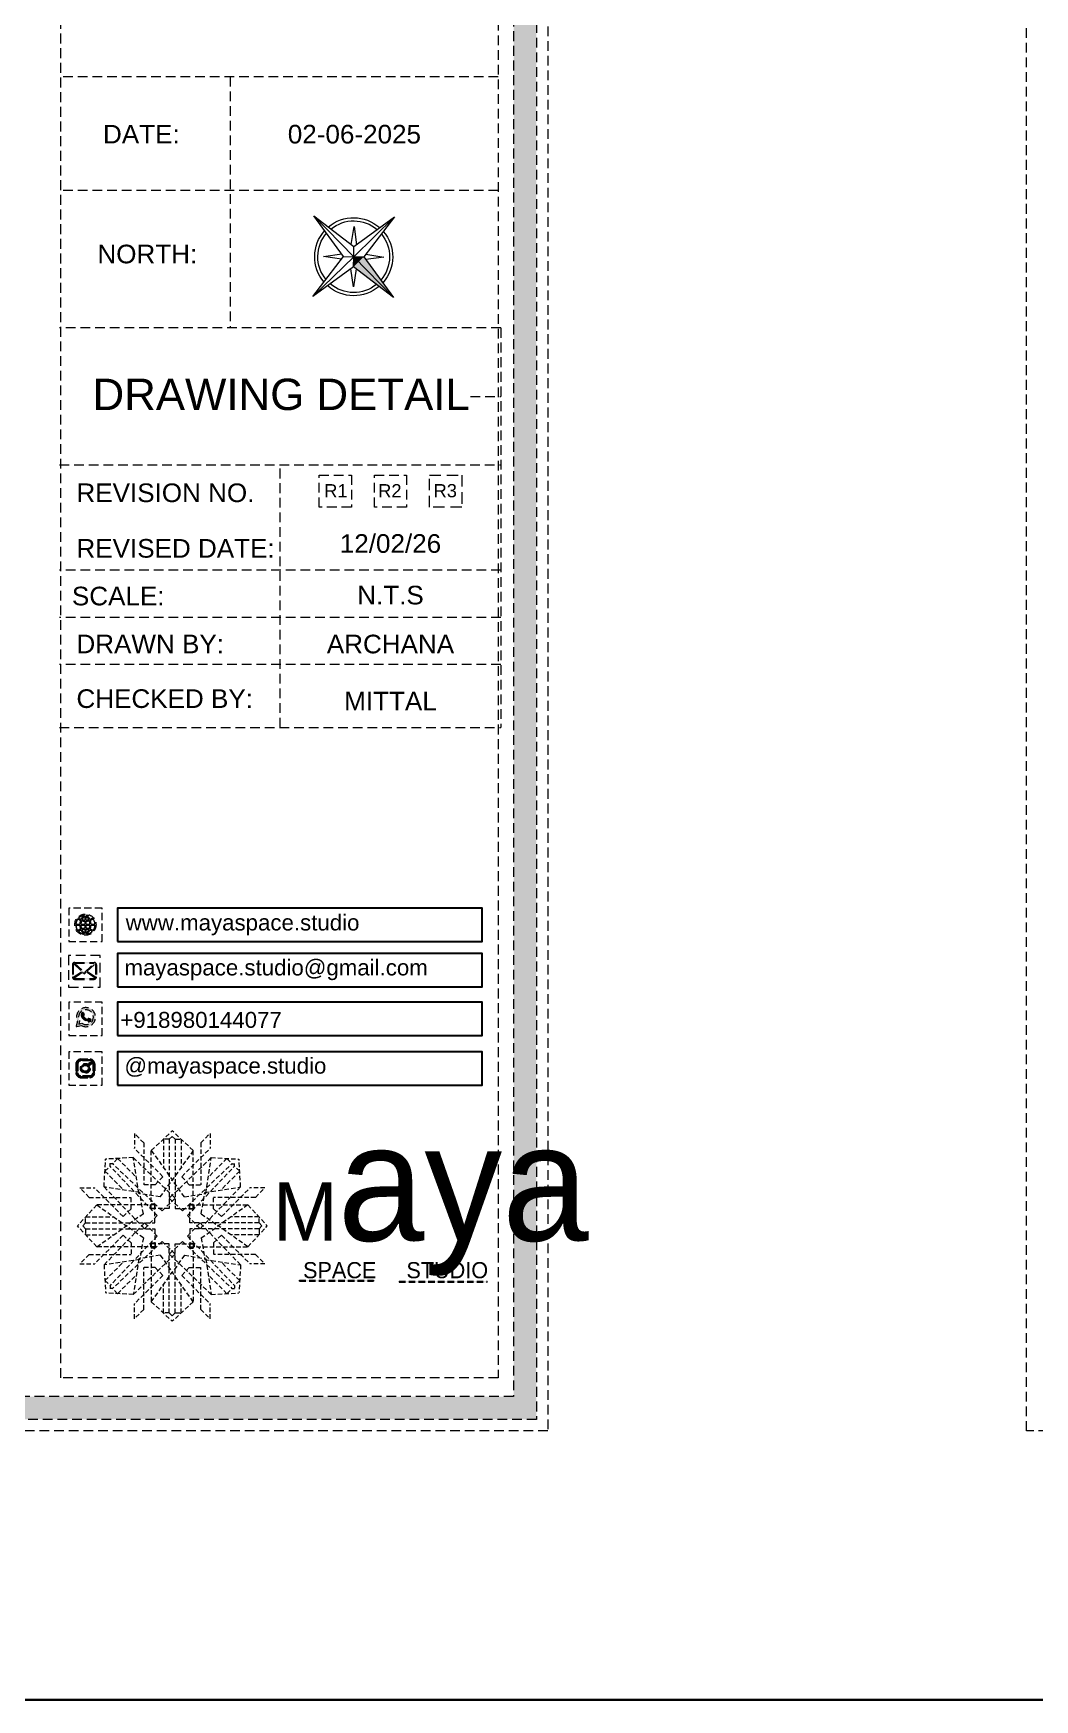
# Model space of a CAD drawing. Header units: millimetres. Extents: x 56222 to 3066687, y -650199 to -121287.
# Drawn here: x 140184.2 to 140286.6, y -185767.3 to -185596.8 of the extents above; entities that cross this region are included whole.
import ezdxf
from ezdxf.enums import TextEntityAlignment as Align

# ---------------------------------------------------------------- set-up
doc = ezdxf.new("R2010")
doc.units = ezdxf.units.MM
doc.header["$MEASUREMENT"] = 0
doc.linetypes.add('DASHEDX2', pattern=[1.5, 1, -0.5])
for name, color, linetype, lineweight in [('Dimension', 10, 'DASHEDX2', 20), ('NAME PLATE', 7, 'Continuous', 25), ('title block', 7, 'Continuous', 9), ('XX~SLAB ( BEAM )~ ( DIM )', 7, 'Continuous', 9)]:
    doc.layers.add(name, color=color, linetype=linetype, lineweight=lineweight)
doc.styles.add('Arial', font='arial.ttf')
doc.styles.get("Standard").update_dxf_attribs({"font": 'arial.ttf', "height": 6})

# ---------------------------------------------------------------- blocks, each defined once
blk = doc.blocks.new('FSFSF')
at = {"color": 42, "lineweight": 5, "true_color": 0xe0ac11}
for p, q in [((28600.02952215459, 143.5139148725285), (28600.02952215459, 140.1627915054827)), ((28602.14937278152, 141.4051683081257), (28600.02952215458, 143.5139148725237)), ((28603.8573819619, 139.6884756314575), (28608.58467309682, 144.0826294809294)), ((28613.31196423174, 139.6884756314505), (28608.58467309682, 144.0826294809224)), ((28615.01997341212, 141.4051683081186), (28617.13982403906, 143.5139148725166)), ((28617.13982403905, 143.5139148725215), (28617.13982403905, 140.1627915054756)), ((28606.46515515396, 133.7608692168469), (28600.02952215458, 140.1627915054788)), ((28602.14937278152, 141.4051683081257), (28602.14937278152, 131.9548183658916)), ((28603.8573819619, 126.5832694616292), (28603.8573819619, 139.6884756314575)), ((28603.8573819619, 139.6884756314575), (28608.57656374431, 133.0212336201026)), ((28607.90038549203, 142.2178300233099), (28606.57849619761, 142.2178300233099)), ((28606.57849619761, 142.2178300233112), (28606.57849619761, 135.8440958244304)), ((28607.90038549203, 142.2178300233056), (28608.57656374431, 142.8463572676453)), ((28607.90038549203, 142.2178300233099), (28607.90038549203, 126.5832694616292)), ((28609.26896070161, 142.2178300232985), (28608.59278244933, 142.8463572676383)), ((28613.31196423174, 139.6884756314505), (28608.59278244933, 133.0212336200956)), ((28609.26896070161, 142.2178300233029), (28609.26896070161, 126.5832694616222)), ((28609.26896070161, 142.2178300233029), (28610.59084999603, 142.2178300233029)), ((28610.59084999603, 142.2178300233041), (28610.59084999603, 135.8440958244234)), ((28610.70419103967, 133.7608692168399), (28617.13982403906, 140.1627915054717)), ((28613.31196423174, 126.5832694616222), (28613.31196423174, 139.6884756314505)), ((28615.01997341212, 141.4051683081186), (28615.01997341212, 131.9548183658846)), ((28593.18528875562, 131.4512709548762), (28593.53942279741, 137.7083440558963)), ((28593.38640769022, 135.0047725313525), (28594.56253744733, 136.1236492009193)), ((28599.79649589843, 138.0624780976842), (28593.53942279741, 137.7083440558973)), ((28595.12411765238, 136.6852294059708), (28594.53344388519, 136.6852294059708)), ((28594.56253744733, 136.1236492009193), (28594.56253744733, 136.7143229681096)), ((28605.16739288197, 124.9761417178488), (28594.56253744733, 136.1236492009157)), ((28596.24299432195, 137.8613591630871), (28595.12411765238, 136.6852294059708)), ((28606.27162513545, 126.0803739713377), (28595.12411765239, 136.6852294059723)), ((28596.24299432195, 137.8613591630871), (28600.47007367387, 133.6479551677364)), ((28601.02633591869, 130.0022997966441), (28599.79649589844, 138.0624780976862)), ((28599.79697319313, 138.0540449410801), (28608.57656374431, 129.5596347853315)), ((28617.37237300051, 138.0540449410731), (28608.59278244933, 129.5596347853245)), ((28610.89772105818, 126.0803739713307), (28622.04522854125, 136.6852294059653)), ((28612.01817201668, 124.9761417178561), (28622.62302745131, 136.123649200923)), ((28616.14301027494, 130.0022997966371), (28617.3728502952, 138.0624780976791)), ((28620.92635187169, 137.8613591630801), (28616.69927251977, 133.6479551677294)), ((28617.37285029521, 138.0624780976772), (28623.62992339623, 137.7083440558903)), ((28620.92635187169, 137.8613591630801), (28622.04522854125, 136.6852294059638)), ((28622.04522854125, 136.6852294059638), (28622.63590230844, 136.6852294059638)), ((28622.62302745131, 136.1236492009266), (28622.62302745131, 136.7143229681169)), ((28623.79915720843, 135.0047725313598), (28622.62302745131, 136.1236492009266)), ((28624.00027614303, 131.4512709548835), (28623.64614210124, 137.7083440559036)), ((28593.38640769022, 135.0047725313525), (28597.59981168557, 130.777693179436)), ((28604.74702146255, 131.9548183658916), (28602.14937278152, 131.9548183658916)), ((28606.46515515396, 133.7608692168438), (28604.74702146255, 131.954818365889)), ((28605.85908385607, 129.1819884053065), (28608.57656374431, 133.0212336201024)), ((28611.31026233756, 129.1819884052994), (28608.59278244933, 133.0212336200953)), ((28610.70419103968, 133.7608692168368), (28612.42232473109, 131.954818365882)), ((28612.42232473109, 131.9548183658846), (28615.01997341212, 131.9548183658846)), ((28623.79915720843, 135.0047725313598), (28619.58575321308, 130.7776931794433)), ((28587.73385198078, 131.2182446987172), (28591.08497534782, 131.2182446987172)), ((28589.84259854518, 129.0983940717815), (28587.73385198078, 131.2182446987208)), ((28589.84259854518, 129.0983940717815), (28599.29294848741, 129.0983940717815)), ((28597.48689763646, 124.7826116993383), (28591.08497534783, 131.2182446987208)), ((28601.24546705666, 130.2214309346091), (28593.18528875562, 131.4512709548617)), ((28593.19372191223, 131.4507936601731), (28601.68813206797, 122.6712031089919)), ((28599.29294848741, 126.5007453907565), (28599.29294848741, 129.0983940717815)), ((28605.85908385607, 129.1819884053061), (28601.02633591869, 130.0022997966444)), ((28602.065778448, 125.3886829972289), (28601.24546705666, 130.2214309346127)), ((28606.27162513545, 126.0803739713377), (28608.57656374431, 128.2731099501872)), ((28607.90038549203, 128.9163723677579), (28608.57656374431, 129.5596347853315)), ((28607.90038549203, 128.916372367763), (28608.57656374431, 128.2731099501872)), ((28609.26896070161, 128.9163723677509), (28608.59278244933, 129.5596347853245)), ((28609.26896070161, 128.916372367756), (28608.59278244933, 128.2731099501802)), ((28610.89772105818, 126.0803739713307), (28608.59278244933, 128.2731099501802)), ((28611.31026233756, 129.1819884052991), (28616.14301027495, 130.0022997966374)), ((28615.11978645065, 125.3886829972362), (28615.94009784198, 130.22143093462)), ((28623.99184298642, 131.4507936601804), (28615.49743283067, 122.6712031089992)), ((28615.94009784198, 130.2214309346164), (28624.00027614303, 131.451270954869)), ((28627.34296635347, 129.0983940717888), (28617.89261641123, 129.0983940717888)), ((28617.89261641123, 126.5007453907638), (28617.89261641123, 129.0983940717888)), ((28619.69866726219, 124.7826116993456), (28626.10058955082, 131.2182446987281)), ((28629.45171291787, 131.2182446987244), (28626.10058955082, 131.2182446987244)), ((28627.34296635347, 129.0983940717888), (28629.45171291786, 131.2182446987281)), ((28591.55929122185, 127.3903848914015), (28587.16513737238, 122.6630937564842)), ((28589.02993683, 123.3473813612763), (28589.02993683, 124.6692706556969)), ((28589.02993682999, 124.6692706556969), (28595.40367102887, 124.6692706556969)), ((28604.66449739168, 127.3903848914015), (28591.55929122185, 127.3903848914015)), ((28591.55929122185, 127.3903848914015), (28598.2265332332, 122.6712031089919)), ((28597.48689763646, 124.7826116993419), (28599.29294848742, 126.5007453907529)), ((28602.065778448, 125.3886829972289), (28598.2265332332, 122.6712031089919)), ((28605.16739288197, 124.9761417178488), (28602.97465690312, 122.6712031089919)), ((28603.67734725012, 126.5424332089096), (28603.67734725012, 127.3903848914015)), ((28604.66449739168, 126.5430463444827), (28603.67734725012, 126.5424332089096)), ((28604.70533364439, 127.5704196031902), (28603.8573819619, 127.5704196031902)), ((28607.90038549203, 126.5832694616292), (28603.8573819619, 126.5832694616292)), ((28604.66449739168, 123.3473813612763), (28604.66449739168, 127.3903848914015)), ((28604.70472050882, 126.5832694616292), (28604.70533364439, 127.5704196031902)), ((28609.26896070161, 126.5832694616222), (28613.31196423174, 126.5832694616222)), ((28612.01817201668, 124.9761417178561), (28614.21090799553, 122.6712031089992)), ((28612.46462568482, 126.5832694616222), (28612.46401254924, 127.5704196031832)), ((28612.46401254924, 127.5704196031832), (28613.31196423174, 127.5704196031832)), ((28612.52106750697, 123.3473813612836), (28612.52106750697, 127.3903848914088)), ((28612.52106750697, 127.3903848914088), (28625.6262736768, 127.3903848914088)), ((28612.52106750697, 126.54304634449), (28613.50821764853, 126.5424332089169)), ((28613.50821764853, 126.5424332089169), (28613.50821764853, 127.3903848914088)), ((28615.11978645065, 125.3886829972362), (28618.95903166544, 122.6712031089992)), ((28619.69866726219, 124.7826116993492), (28617.89261641123, 126.5007453907601)), ((28625.6262736768, 127.3903848914088), (28618.95903166544, 122.6712031089992)), ((28628.15562806865, 124.6692706557042), (28621.78189386977, 124.6692706557042)), ((28625.6262736768, 127.3903848914088), (28630.02042752627, 122.6630937564914)), ((28628.15562806865, 123.3473813612836), (28628.15562806865, 124.6692706557042)), ((28591.55929122185, 117.9358026215632), (28587.16513737238, 122.6630937564805)), ((28589.02993683, 123.3473813612763), (28588.40140958566, 122.6712031089919)), ((28589.02993683, 121.9788061516883), (28588.40140958566, 122.6549844039728)), ((28589.02993683, 123.3473813612763), (28604.66449739168, 123.3473813612763)), ((28589.02993682999, 121.9788061516883), (28604.66449739167, 121.9788061516883)), ((28589.02993682999, 121.9788061516883), (28589.02993682999, 120.6569168572678)), ((28589.02993682999, 120.6569168572678), (28595.40367102887, 120.6569168572678)), ((28597.48689763646, 120.5435758136264), (28591.08497534783, 114.1079428142439)), ((28591.55929122185, 117.9358026215632), (28598.2265332332, 122.6549844039728)), ((28593.19372191222, 113.8753938527916), (28601.68813206797, 122.6549844039728)), ((28605.16739288197, 120.3500457951159), (28594.56253744733, 109.202538312049)), ((28597.48689763646, 120.5435758136227), (28599.29294848741, 118.8254421222118)), ((28602.065778448, 119.9375045157358), (28598.2265332332, 122.6549844039728)), ((28602.33139448555, 123.3473813612727), (28601.68813206797, 122.6712031089919)), ((28602.33139448555, 121.978806151692), (28601.68813206797, 122.6549844039728)), ((28602.33139448554, 123.3473813612727), (28602.97465690312, 122.6712031089919)), ((28602.33139448554, 121.978806151692), (28602.97465690312, 122.6549844039728)), ((28605.16739288197, 120.3500457951159), (28602.97465690312, 122.6549844039728)), ((28604.66449739167, 121.9788061516883), (28604.66449739167, 117.9358026215632)), ((28612.01817201667, 120.3500457951159), (28614.21090799552, 122.6549844039728)), ((28612.01817201667, 120.3500457951159), (28622.62302745131, 109.202538312049)), ((28628.15562806865, 123.3473813612836), (28612.52106750697, 123.3473813612836)), ((28612.52106750696, 121.9788061516883), (28612.52106750696, 117.9358026215632)), ((28628.15562806865, 121.9788061516883), (28612.52106750696, 121.9788061516883)), ((28614.85417041311, 123.34738136128), (28614.21090799553, 122.6712031089992)), ((28614.8541704131, 121.978806151692), (28614.21090799552, 122.6549844039728)), ((28614.8541704131, 123.34738136128), (28615.49743283067, 122.6712031089992)), ((28614.85417041309, 121.978806151692), (28615.49743283067, 122.6549844039728)), ((28615.11978645064, 119.9375045157358), (28618.95903166544, 122.6549844039728)), ((28623.99184298642, 113.8753938527916), (28615.49743283067, 122.6549844039728)), ((28619.69866726218, 120.5435758136227), (28617.89261641122, 118.8254421222118)), ((28625.62627367679, 117.9358026215632), (28618.95903166544, 122.6549844039728)), ((28619.69866726218, 120.5435758136264), (28626.10058955082, 114.1079428142439)), ((28628.15562806865, 120.6569168572678), (28621.78189386977, 120.6569168572678)), ((28625.62627367679, 117.9358026215632), (28630.02042752627, 122.6630937564805)), ((28628.15562806865, 123.3473813612836), (28628.78415531299, 122.6712031089992)), ((28628.15562806864, 121.9788061516883), (28628.78415531298, 122.6549844039728)), ((28628.15562806865, 121.9788061516883), (28628.15562806865, 120.6569168572678)), ((28604.66449739167, 117.9358026215632), (28591.55929122185, 117.9358026215632)), ((28606.27162513545, 119.148331313441), (28595.12411765239, 108.5434758788064)), ((28599.29294848741, 118.8254421222082), (28599.29294848741, 116.2277934411832)), ((28602.065778448, 119.9375045157358), (28601.24546705666, 115.104756578352)), ((28604.66449739167, 118.783141168482), (28603.67734725012, 118.783754304055)), ((28603.67734725012, 118.783754304055), (28603.67734725012, 117.9358026215632)), ((28607.90038549203, 118.6454358231495), (28603.8573819619, 118.6454358231495)), ((28603.8573819619, 118.6454358231495), (28603.8573819619, 105.5402296533212)), ((28604.70533364439, 117.6582856815885), (28603.8573819619, 117.6582856815885)), ((28604.70472050882, 118.6454358231495), (28604.70533364439, 117.6582856815885)), ((28606.27162513545, 119.148331313441), (28608.57656374431, 116.9555953345915)), ((28607.90038549203, 103.0108752614688), (28607.90038549203, 118.6454358231495)), ((28607.90038549203, 116.3123329170157), (28608.57656374431, 116.9555953345915)), ((28610.89772105818, 119.148331313441), (28608.59278244933, 116.9555953345915)), ((28609.26896070161, 116.3123329170157), (28608.59278244933, 116.9555953345915)), ((28609.26896070161, 118.6454358231495), (28613.31196423174, 118.6454358231495)), ((28609.26896070161, 103.0108752614688), (28609.26896070161, 118.6454358231495)), ((28610.89772105818, 119.148331313441), (28622.04522854125, 108.5434758788064)), ((28612.46462568482, 118.6454358231495), (28612.46401254924, 117.6582856815885)), ((28612.46401254924, 117.6582856815885), (28613.31196423174, 117.6582856815885)), ((28612.52106750696, 118.783141168482), (28613.50821764853, 118.783754304055)), ((28612.52106750696, 117.9358026215632), (28625.62627367679, 117.9358026215632)), ((28613.31196423174, 118.6454358231495), (28613.31196423174, 105.5402296533212)), ((28613.50821764853, 118.783754304055), (28613.50821764853, 117.9358026215632)), ((28615.11978645064, 119.9375045157358), (28615.94009784198, 115.104756578352)), ((28617.89261641123, 118.8254421222082), (28617.89261641123, 116.2277934411832)), ((28589.84259854518, 116.2277934411832), (28587.73385198078, 114.1079428142439)), ((28587.73385198077, 114.1079428142475), (28591.08497534782, 114.1079428142475)), ((28589.84259854518, 116.2277934411832), (28599.29294848741, 116.2277934411832)), ((28601.24546705666, 115.1047565783556), (28593.18528875562, 113.874916558103)), ((28593.18528875562, 113.8749165580884), (28593.53942279741, 107.6178434570684)), ((28593.38640769022, 110.3214149816122), (28597.59981168557, 114.5484943335287)), ((28601.02633591869, 115.2264054881346), (28599.79649589844, 107.1662271870926)), ((28599.79697319313, 107.1746603436987), (28608.57656374431, 115.6690704994472)), ((28605.85908385607, 116.0467168794726), (28601.02633591869, 115.2264054881344)), ((28602.14937278152, 103.8235369766531), (28602.14937278152, 113.2738869188871)), ((28604.74702146255, 113.2738869188871), (28602.14937278152, 113.2738869188871)), ((28606.46515515396, 111.4678360679349), (28604.74702146255, 113.2738869188898)), ((28605.85908385607, 116.0467168794723), (28608.57656374431, 112.2074716646764)), ((28607.90038549203, 116.3123329170208), (28608.57656374431, 115.6690704994472)), ((28609.26896070161, 116.3123329170208), (28608.59278244933, 115.6690704994472)), ((28611.31026233756, 116.0467168794723), (28608.59278244933, 112.2074716646764)), ((28617.37237300051, 107.1746603436987), (28608.59278244933, 115.6690704994472)), ((28610.70419103968, 111.4678360679349), (28612.42232473109, 113.2738869188898)), ((28611.31026233756, 116.0467168794726), (28616.14301027495, 115.2264054881344)), ((28612.42232473109, 113.2738869188871), (28615.01997341212, 113.2738869188871)), ((28615.01997341212, 103.8235369766531), (28615.01997341212, 113.2738869188871)), ((28615.94009784198, 115.1047565783556), (28624.00027614302, 113.874916558103)), ((28616.14301027494, 115.2264054881346), (28617.3728502952, 107.1662271870926)), ((28627.34296635346, 116.2277934411832), (28617.89261641123, 116.2277934411832)), ((28623.79915720842, 110.3214149816122), (28619.58575321307, 114.5484943335287)), ((28624.00027614302, 113.8749165580884), (28623.64614210124, 107.6178434570684)), ((28629.45171291786, 114.1079428142475), (28626.10058955082, 114.1079428142475)), ((28627.34296635346, 116.2277934411832), (28629.45171291786, 114.1079428142439)), ((28593.38640769022, 110.3214149816122), (28594.56253744733, 109.2025383120454)), ((28594.56253744733, 109.2025383120454), (28594.56253744733, 108.6118645448551)), ((28596.24299432195, 107.3673461216916), (28600.47007367387, 111.5807501170424)), ((28606.46515515396, 111.4678360679318), (28600.02952215458, 105.0659137793)), ((28603.8573819619, 105.5402296533212), (28608.57656374431, 112.2074716646761)), ((28606.57849619761, 103.0108752614676), (28606.57849619761, 109.3846094603483)), ((28613.31196423174, 105.5402296533212), (28608.59278244933, 112.2074716646761)), ((28610.59084999603, 103.0108752614676), (28610.59084999603, 109.3846094603483)), ((28610.70419103967, 111.4678360679318), (28617.13982403906, 105.0659137793)), ((28620.92635187169, 107.3673461216916), (28616.69927251977, 111.5807501170424)), ((28623.79915720842, 110.3214149816122), (28622.62302745131, 109.2025383120454)), ((28622.62302745131, 109.2025383120454), (28622.62302745131, 108.6118645448551)), ((28599.79649589843, 107.1662271870945), (28593.53942279741, 107.5203612288814)), ((28595.12411765238, 108.5434758788079), (28594.53344388519, 108.5434758788079)), ((28596.24299432195, 107.3673461216916), (28595.12411765238, 108.5434758788079)), ((28603.8573819619, 105.5402296533212), (28608.58467309682, 101.1460758038494)), ((28613.31196423174, 105.5402296533212), (28608.58467309682, 101.1460758038494)), ((28617.37285029521, 107.1662271870945), (28623.62992339623, 107.5203612288814)), ((28620.92635187169, 107.3673461216916), (28622.04522854125, 108.5434758788079)), ((28622.04522854125, 108.5434758788079), (28622.63590230844, 108.5434758788079)), ((28600.02952215459, 101.7147904122502), (28600.02952215459, 105.0659137792961)), ((28602.14937278152, 103.8235369766531), (28600.02952215458, 101.7147904122551)), ((28607.90038549203, 103.0108752614688), (28606.57849619761, 103.0108752614688)), ((28607.90038549203, 103.0108752614732), (28608.57656374431, 102.3823480171334)), ((28609.26896070161, 103.0108752614732), (28608.59278244933, 102.3823480171334)), ((28609.26896070161, 103.0108752614688), (28610.59084999603, 103.0108752614688)), ((28615.01997341212, 103.8235369766531), (28617.13982403906, 101.7147904122551)), ((28617.13982403905, 101.7147904122502), (28617.13982403905, 105.0659137792961))]:
    blk.add_line(p, q, dxfattribs=at)
blk = doc.blocks.new('hgwg')
at = {"layer": 'Dimension', "true_color": 0xd39e00}
h = blk.add_hatch(color=42, dxfattribs=at)
h.dxf.hatch_style = 1
h.paths.add_polyline_path([(27505.71340162798, 45.05203686693212), (27494.27108242475, 45.05203686693212), (27494.27108242475, 44.90203686693212), (27505.71340162798, 44.90203686693212)])
h = blk.add_hatch(color=42, dxfattribs=at)
h.dxf.hatch_style = 1
h.paths.add_polyline_path([(27523.30327300013, 44.90203686693212), (27509.6816220806, 44.90203686693212), (27509.6816220806, 44.75203686693212), (27523.30327300013, 44.75203686693212)])
at = {"layer": 'Dimension', "color": 42, "true_color": 0xd39e00}
for p, q in [((27494.27108242475, 45.05203686693212), (27505.71340162798, 45.05203686693212)), ((27494.27108242475, 44.90203686693212), (27494.27108242475, 45.05203686693212)), ((27494.27108242475, 44.90203686693212), (27505.71340162798, 44.90203686693212)), ((27505.71340162798, 45.05203686693212), (27505.71340162798, 44.90203686693212)), ((27509.6816220806, 44.90203686693212), (27523.30327300013, 44.90203686693212)), ((27509.6816220806, 44.90203686693212), (27509.6816220806, 44.75203686693212)), ((27509.6816220806, 44.75203686693212), (27523.30327300013, 44.75203686693212)), ((27523.30327300013, 44.75203686693212), (27523.30327300013, 44.90203686693212))]:
    blk.add_line(p, q, dxfattribs=at)
at = {"layer": 'Dimension', "color": 42, "true_color": 0xd39e00, "attachment_point": 1}
for s, width, insert, char_height in [('{\\fCinzel|b0|i0|c0|p2;\\H1.5x;M\\fAmsterdam One|b0|i0|c0|p2;\\H2x;aya}', 85.32770400233176, (27490.16720882829, 69.1670580071177), 6), ('{\\fCinzel|b0|i0|c0|p0;SPACE     STUDIO}', 66.12897169631242, (27494.8322192234, 47.86289312563859), 2.5)]:
    blk.add_mtext_dynamic_manual_height_columns(s, width=width, gutter_width=30, heights=[0], dxfattribs=dict(at, insert=insert, char_height=char_height))
blk = doc.blocks.new('aggerg')
at = {"layer": 'Dimension', "color": 42, "true_color": 0xd39e00}
blk.add_lwpolyline([(-1.40991884363757, 1.409918843638991), (1.40991884363757, 1.409918843638991), (1.40991884363757, -1.409918843638991), (-1.40991884363757, -1.409918843638991)], close=True, dxfattribs=at)
at = {"layer": 'NAME PLATE', "lineweight": 0, "insert": (-0.03465492800751235, 0.6240330650325632), "char_height": 1.150668992558973, "width": 2.245794266661655, "attachment_point": 2, "style": 'Arial'}
blk.add_mtext('R3', dxfattribs=at)
blk = doc.blocks.new('QEGW4TG')
at = {"layer": 'Dimension', "true_color": 0x000000}
h = blk.add_hatch(color=18, dxfattribs=at)
h.dxf.hatch_style = 1
h.paths.add_polyline_path([(2.69088877770705, 1.92587512415134, 0.1705132533677809), (2.945253356194499, 1.971108140553456, 0.1903366609236977), (3.112594508728961, 2.180175743679358, 0.3162306266121118), (3.073767296647737, 2.275596138167021), (2.789984836732684, 2.366833549170965, 0.2737208883028206), (2.687663811828624, 2.340313884368473, 0.04074929161680264), (2.628080915907737, 2.265958741588464, -0.4412823113683144), (2.532697100181941, 2.24591003816886, -0.1182797973807854), (2.064446685660975, 2.638307475266393, -0.4412823115886928), (2.069093945741176, 2.735664682453956, 0.0407492915841285), (2.133043749293872, 2.806299173711523, 0.2900830682164263), (2.140126129328373, 2.917140342695693), (2.007833641781254, 3.177226008350592, 0.3162306265019353), (1.907458275577838, 3.20040768075923, 0.1903366612595143), (1.727617539012805, 3.001989854656149, 0.1705132530592537), (1.723351830981196, 2.743669959818327, 0.2527841192987504)], flags=0)
h.paths.add_polyline_path([(1.187091838183055, 1.98177108190226), (1.033431034835843, 1.296664261299405, 0.5509124427602007), (1.108033365454781, 1.228472477282909), (1.753631702631828, 1.3859606636898, 6.344125232327936)])
h.paths.add_polyline_path([(1.810474836187209, 1.698279910686368), (1.403136541219283, 1.598913221470411), (1.499210153190082, 2.0272637533444, -9.07133912899332)], flags=16)
h.paths.add_polyline_path([(3.107131665667435, 2.163826466897883, -0.1781104600367708), (2.945253356217101, 1.971108140565923, -0.1705132533848771), (2.690888777707046, 1.925875124151341, -0.2527841192987487), (1.723351830981198, 2.743669959818323, -0.1705132530592605), (1.727617539012807, 3.001989854656155, -0.1781104603428363), (1.892183965378278, 3.192417877521238, -0.3700893306669938), (2.007833641781254, 3.177226008350592), (2.140126129328373, 2.917140342695693, -0.3071850866740538), (2.129048925607798, 2.801150635431628, -0.0410867202805622), (2.063735285172322, 2.730699185723801, 0.321676359158344), (2.052573019720961, 2.654587547766838, 0.1265238261119609), (2.55282324622454, 2.23610159399366, 0.3122156164865639), (2.624029388524266, 2.259879553704388, -0.04108672024787878), (2.68321498693278, 2.335552159839379, -0.2906730096645621), (2.789984836732686, 2.366833549170964), (3.073767296647737, 2.275596138167021, -0.3700893305717193)], flags=0)
h = blk.add_hatch(color=18, dxfattribs=at)
h.dxf.hatch_style = 1
h.paths.add_polyline_path([(2.789984836732684, 2.366833549170965, 0.2737208883027897), (2.687663811828632, 2.340313884368481, 0.04074929161680683), (2.628080915907738, 2.265958741588466, -0.4412823113683231), (2.532697100181941, 2.24591003816886, -0.1182797973807856), (2.064446685660975, 2.638307475266393, -0.4412823115886387), (2.069093945741169, 2.735664682453949, 0.04074929158412958), (2.133043749293867, 2.806299173711516, 0.2900830682164422), (2.140126129328374, 2.917140342695692), (2.007833641781254, 3.177226008350592, 0.31623062650189), (1.907458275577852, 3.200407680759237, 0.1903366612595442), (1.727617539012796, 3.001989854656125, 0.1705132530592358), (1.723351830981196, 2.743669959818328, 0.2527841192987502), (2.690888777707049, 1.92587512415134, 0.1705132533677818), (2.945253356194499, 1.971108140553456, 0.1903366609236972), (3.11259450872896, 2.180175743679357, 0.316230626612114), (3.073767296647737, 2.275596138167021)])
for p, q in [((2.007833641782781, 3.177226008347589), (2.140126129339478, 2.917140342673861)), ((3.07376729664611, 2.275596138167543), (2.795973786971444, 2.364908073175798)), ((1.187091838182823, 1.981771081901229), (1.033431034829846, 1.296664261272667)), ((1.104864288547105, 1.22769940810656), (1.753631702631537, 1.38596066368973)), ((1.499210153189779, 2.02726375334305), (1.403136541219283, 1.598913221470411)), ((1.403136541219283, 1.598913221470411), (1.810474836187495, 1.698279910686438))]:
    blk.add_line(p, q)
blk.add_lwpolyline([(0, 0), (4.677875833520375, 0), (4.677875833520375, 4.677875833487633), (0, 4.677875833487633)], close=True)
for centre, radius, start, end in [((2.391856922618899, 2.560090461466984), 1.336380265289725, 241.4726925157612, 205.6422480518206), ((2.391856922618899, 2.560090461466984), 1.039578066265566, 235.9961833528427, 210.8332541496584), ((2.093211678275111, 2.866757529460642), 0.3898036126573604, 159.7006965781634, 198.4071931529369), ((2.96422670641914, 3.230508715242536), 1.33296002576076, 201.4218194877544, 258.1669382717271), ((2.068710664792889, 2.873542338844459), 0.3644767273401995, 118.9685287465575, 159.3648257195266), ((1.94115209195661, 3.117399309044913), 0.08958606497010892, 41.8984607349679, 123.1343628598353), ((2.111185664180084, 2.684865951528081), 0.06597138640971531, 135.993167916936, 224.889150196011), ((1.668440453213407, 3.162667354486985), 0.5855377895559305, 312.4616868225817, 321.8727761964677), ((3.116352617467783, 3.417971815580813), 1.3093443293986, 216.5455493843477, 243.5279193807737), ((2.049097856513981, 2.86730989022908), 0.1037748545872203, 320.3923518033985, 28.69705978797532), ((2.761231025502639, 2.267121770607218), 0.1037748545872203, 70.44024447729866, 138.7449524685831), ((1.092285202801577, 1.28614751820453), 0.05978641126763205, 164.848313743537, 282.1458186134437), ((2.571242585552682, 2.299449457126798), 0.06597138640971531, 234.2481540868074, 323.1441363625612), ((3.113289334112778, 1.938197709888527), 0.5855377895559305, 137.2645280778166, 146.6756174521283), ((2.753680358302518, 2.310588100078917), 0.3898036126573604, 260.7301111127597, 299.4366076966294), ((2.764269856204919, 2.287475423160004), 0.3644767273401995, 299.7724785632745, 340.1687755327218), ((3.025288852411904, 2.200260200651769), 0.08958606497010892, 336.0029414192384, 57.23884355508559)]:
    blk.add_arc(centre, radius, start, end)
blk = doc.blocks.new('ASGERG')
at = {"layer": 'Dimension', "true_color": 0x000000}
h = blk.add_hatch(color=18, dxfattribs=at)
h.dxf.hatch_style = 1
h.paths.add_polyline_path([(0.9878009781132278, 1.703186002650503, 0.3538715441455649), (1.693565527702308, 1.025485415719686), (2.958426043524663, 1.025485415719686, 0.3538715441560817), (3.664190593117382, 1.703186002679353), (3.664190593117382, 2.988961614004873, 0.3538715441560807), (2.958426043524663, 3.666662200964538), (1.693565527702309, 3.666662200964538, 0.3538715441455654), (0.9878009781132278, 2.988961614033721)])
h.paths.add_polyline_path([(1.269614298369561, 2.969406444390669, -0.3538715441427052), (1.715004474138197, 3.397086162369874), (2.936987097088775, 3.397086162369874, -0.3538715441427047), (3.382377272857411, 2.96940644439067), (3.382377272857411, 1.722741172293554, -0.3538715441427047), (2.936987097088775, 1.29506145431435), (1.715004474138194, 1.29506145431435, -0.3538715441427023), (1.269614298369561, 1.722741172293553)], flags=16)
h.paths.add_polyline_path([(3.023270429735569, 2.349113106956224, -1), (1.6354381059813, 2.349113106956224, -1)], flags=0)
h.paths.add_polyline_path([(2.743205021494745, 2.349113106956224, -1), (1.915503514222124, 2.349113106956224, -1)], flags=0)
h.paths.add_polyline_path([(2.855701533165678, 3.021710217520308, -1), (3.191863788461511, 3.021710217520308, -1)], flags=0)
h.paths.add_polyline_path([(1.6354381059813, 2.349113106956224, 1), (3.023270429735569, 2.349113106956224, 1)], flags=0)
h = blk.add_hatch(color=18, dxfattribs=at)
h.dxf.hatch_style = 1
h.paths.add_polyline_path([(1.6354381059813, 2.349113106956224, 1), (3.023270429735569, 2.349113106956224, 1)])
h.paths.add_polyline_path([(2.743205021494745, 2.349113106956224, -1), (1.915503514222124, 2.349113106956224, -1)], flags=16)
h = blk.add_hatch(color=18, dxfattribs=at)
h.dxf.hatch_style = 1
h.paths.add_polyline_path([(3.191863788461511, 3.021710217520308, 1), (2.855701533165678, 3.021710217520308, 1)])
for p, q in [((0.9878009781132278, 2.988961614029904), (0.9878009781132278, 1.70318600265432)), ((1.269614298369561, 2.969406444382912), (1.269614298369561, 1.722741172301312)), ((1.693565527704777, 3.666662200964538), (2.958426043522195, 3.666662200964538)), ((2.936987097087695, 3.397086162369874), (1.715004474142916, 3.397086162369874)), ((3.382377272857411, 2.969406444382798), (3.382377272857411, 1.722741172301198)), ((3.664190593117382, 2.988961614029904), (3.664190593117382, 1.703186002654206)), ((1.693565527704777, 1.025485415719686), (2.958426043522195, 1.025485415719686)), ((2.936987097087695, 1.29506145431435), (1.715004474142916, 1.29506145431435))]:
    blk.add_line(p, q)
blk.add_lwpolyline([(0, 0), (4.677875833520375, 0), (4.677875833520375, 4.677875833487633), (0, 4.677875833487633)], close=True)
for centre, radius in [((2.329354267858434, 2.349113106956224), 0.6939161618771346), ((2.329354267858434, 2.349113106956224), 0.4138507536363104), ((3.023782660813595, 3.021710217520308), 0.1680811276479166)]:
    blk.add_circle(centre, radius)
for centre, radius, start, end in [((1.759504357250989, 2.891647185547413), 0.7778150187314825, 94.86305418922075, 172.8127439550857), ((1.756616803490033, 2.907993767262838), 0.490859406455273, 94.86305418922075, 172.8127439550857), ((2.895374767736939, 2.907993767262838), 0.490859406455273, 7.187256045043576, 85.13694581077927), ((2.892487213975983, 2.891647185547413), 0.7778150187314825, 7.187256045043576, 85.13694581077927), ((1.759504357250989, 1.800500431136811), 0.7778150187314825, 187.1872560450436, 265.1369458107793), ((1.756616803490033, 1.784153849421386), 0.490859406455273, 187.1872560450436, 265.1369458107793), ((2.895374767736939, 1.784153849421386), 0.490859406455273, 274.8630541892207, 352.8127439549564), ((2.892487213975983, 1.800500431136811), 0.7778150187314825, 274.8630541892207, 352.8127439549564)]:
    blk.add_arc(centre, radius, start, end)
blk = doc.blocks.new('DTGWEGEARG')
at = {"layer": 'Dimension', "true_color": 0x000000}
h = blk.add_hatch(color=18, dxfattribs=at)
h.dxf.hatch_style = 1
h.paths.add_polyline_path([(3.827875833522876, 2.338937916762688, 1), (0.849999999997499, 2.338937916762688, 1)])
h.paths.add_polyline_path([(2.510341691500397, 1.011016423996789, 0.1057952507638089), (2.95643628191097, 1.582164618114258, -0.05520542910569182), (3.300583699834641, 1.407276962960325, -0.1698216228186308)], flags=16)
h.paths.add_polyline_path([(2.410067026245088, 1.122706403851673), (2.410067026245088, 1.693045342340603, -0.05827942784441912), (2.812445341716919, 1.629346779479062, -0.1033532736862151)], flags=16)
h.paths.add_polyline_path([(2.260067026236072, 1.129185144458923, -0.1017409038173711), (1.865430491803456, 1.629346779479062, -0.05717097550308231), (2.260067026239994, 1.692713910527245)], flags=16)
h.paths.add_polyline_path([(2.167534142020301, 1.011016423996747, -0.1698216228186932), (1.377292133685734, 1.407276962960325, -0.05520542910569187), (1.721439551609405, 1.582164618114259, 0.1057952507638437)], flags=16)
h.paths.add_polyline_path([(3.016142448257193, 1.719950953253087, 0.08133556479218873), (3.129099600233632, 2.268128927234784), (3.67600217548033, 2.268128927234784, -0.1520689214655179), (3.399506162930495, 1.521655994681915, 0.05686981644290324)], flags=16)
h.paths.add_polyline_path([(2.873828236651899, 1.767790462044811, 0.06194478914005309), (2.410067026245088, 1.843159155080477), (2.410067026245088, 2.268128927234784), (2.978962121406577, 2.268128927234784, -0.08134370791576499)], flags=16)
h.paths.add_polyline_path([(2.260067026240367, 1.842853883239862, 0.06092337719213649), (1.804047596868632, 1.767790462044857, -0.08134370791576293), (1.698913712113797, 2.268128927234784), (2.260067026243632, 2.268128927234784)], flags=16)
h.paths.add_polyline_path([(1.661733385262794, 1.71995095325294, 0.05686981644284866), (1.278369670589879, 1.521655994681915, -0.1520689214655069), (1.001873658040048, 2.268128927234727), (1.548776233286744, 2.268128927234784, 0.08133556479219843)], flags=16)
h.paths.add_polyline_path([(2.410067026245088, 2.418128927234761), (2.410067026245088, 2.8347166784449, 0.06194478913996639), (2.873828236651268, 2.910085371480381, -0.0800087441031702), (2.978564221175644, 2.418128927234761)], flags=16)
h.paths.add_polyline_path([(3.128736234070105, 2.418128927235586, 0.08011645333878988), (3.016142448256736, 2.957924880272117, 0.05686981644296764), (3.399506162930496, 3.156219838843462, 0.02825806179432278), (3.300583699834641, 3.270598870565053, -0.05520542910577758), (2.956436281910409, 3.095711215410909, 0.1057952507639886), (2.51034169149847, 3.666859409528837, -0.3602902893853039), (3.675531919741355, 2.418128927234761)], flags=16)
h.paths.add_polyline_path([(2.260067026243585, 2.418128927234761), (1.699311612344728, 2.418128927234704, -0.08000874410317925), (1.804047596869107, 2.910085371480381, 0.0609233771925021), (2.260067026243632, 2.83502195028538)], flags=16)
h.paths.add_polyline_path([(1.549139599450427, 2.418128927234704), (1.002343913779017, 2.418128927234704, -0.1504655396626469), (1.278369670589879, 3.156219838843463, 0.05686981644296746), (1.661733385263637, 2.957924880272116, 0.08011645333891196)], flags=16)
h.paths.add_polyline_path([(2.410067026245088, 2.984830491184774), (2.410067026245088, 3.555169429672339, -0.1033532736860013), (2.812445341716318, 3.048529054046146, -0.05827942784432971)], flags=16)
h.paths.add_polyline_path([(2.260067026247996, 2.985161922997771, -0.05717097550413885), (1.865430491804057, 3.048529054046147, -0.101740903818736), (2.260067026243632, 3.548690689071458)], flags=16)
h.paths.add_polyline_path([(1.721439551608698, 3.095711215411385, -0.05520542910558381), (1.377292133685735, 3.270598870565053, -0.1698216228190039), (2.167534142021905, 3.666859409528837, 0.105795250764049)], flags=16)
blk.add_lwpolyline([(3.637978807091713e-12, 0), (4.677875833524013, 0), (4.677875833524013, 4.677875833487633), (3.637978807091713e-12, 4.677875833487633)], close=True)
at = {"layer": 'Dimension', "color": 18, "true_color": 0x000000}
for p, q in [((1.002343913780351, 2.418128927234704), (1.549139599450427, 2.418128927234704)), ((1.6993116123449, 2.418128927234704), (2.260067026239994, 2.418128927234761)), ((2.260067026243632, 3.548690689070099), (2.260067026243632, 2.985161922998032)), ((2.260067026243632, 2.835021950285466), (2.260067026243632, 2.418128927234648)), ((2.410067026245088, 3.555169429672674), (2.410067026245088, 2.984830491184709)), ((2.410067026245088, 2.834716678444863), (2.410067026245088, 2.418128927234648)), ((2.41006702624145, 2.418128927234761), (2.978564221175475, 2.418128927234761)), ((3.128736234069947, 2.418128927234761), (3.675531919740024, 2.418128927234761)), ((1.001873658038676, 2.268128927234727), (1.548776233285025, 2.268128927234784)), ((1.698913712112699, 2.268128927234784), (2.260067026239994, 2.268128927234784)), ((2.260067026243632, 2.268128927234784), (2.260067026239994, 1.842853883239911)), ((2.260067026239994, 1.692713910527232), (2.260067026236356, 1.129185144458859)), ((2.41006702624145, 2.268128927234784), (2.978962121407676, 2.268128927234784)), ((2.410067026245088, 2.268128927234784), (2.410067026245088, 1.8431591550804)), ((2.410067026245088, 1.693045342340554), (2.410067026245088, 1.1227064038506)), ((3.129099600235349, 2.268128927234784), (3.676002175481699, 2.268128927234784))]:
    blk.add_line(p, q, dxfattribs=at)
blk.add_circle((2.338937916760187, 2.338937916762688), 1.488937916762688, dxfattribs=at)
for centre, radius, start, end in [((2.338937916760187, 2.338937916762688), 1.338937916762688, 142.3818811909877, 176.6092825432614), ((2.338937916760187, 4.736890727369712), 1.903503470608637, 236.1399364125267, 249.1595144835151), ((2.338937916760187, 2.338937916762688), 1.338937916762688, 97.35488612764266, 135.9073334597986), ((2.338937916760187, 4.736890727369712), 1.753503470608637, 236.7417280667744, 249.3810508283475), ((3.279035271069006, 2.338937916762006), 1.731707322507203, 159.0567445677732, 177.3789487768422), ((3.279035271069006, 2.338937916762006), 1.581707322507203, 158.8325080616307, 177.130184356684), ((3.279035271069006, 2.338937916762006), 1.731707322507203, 129.9301144893371, 154.086741928019), ((2.338937916760187, 4.736890727369712), 1.903503470608637, 253.6799197970913, 267.6252929033811), ((3.279035271069006, 2.338937916762006), 1.581707322507203, 130.1072546006023, 153.3445940917093), ((2.338937916760187, 4.736890727369712), 1.753503470608637, 254.3336465230859, 267.4220214852038), ((1.398840562451369, 2.338937916762006), 1.581707322507203, 26.6554059082907, 50.2584276017604), ((2.338937916760187, 4.736890727369712), 1.753503470608637, 272.3247836724279, 285.6663534769141), ((2.338937916760187, 4.736890727369712), 1.903503470608637, 272.1414969110716, 286.3200802029087), ((2.338937916760187, 2.338937916762688), 1.338937916762688, 3.39071745674187, 82.64511387235737), ((1.398840562451369, 2.338937916762006), 1.731707322507203, 25.91325807198099, 50.06988551069431), ((1.398840562451369, 2.338937916762006), 1.581707322507203, 2.869815643319218, 21.1674919383693), ((2.338937916760187, 4.736890727369712), 1.753503470608637, 290.6189491716524, 303.2582719332256), ((2.338937916760187, 4.736890727369712), 1.903503470608637, 290.8404855164849, 303.8600635874733), ((1.398840562451369, 2.338937916762006), 1.731707322507203, 2.621051223157847, 20.94325543222676), ((2.338937916760187, 2.338937916762688), 1.338937916762688, 183.0314697118864, 217.6181188090123), ((2.338937916760187, -0.05901489384433489), 1.903503470608637, 110.8404855164849, 123.8600635874751), ((2.338937916760187, -0.05901489384433489), 1.753503470608637, 110.6189491716524, 123.2582719332256), ((2.338937916760187, 2.338937916762688), 1.338937916762688, 224.0926665402014, 262.6451138721481), ((3.279035271069006, 2.338937916762006), 1.731707322507203, 182.3434604650025, 200.9432554321933), ((3.279035271069006, 2.338937916762006), 1.581707322507203, 182.5658429709692, 201.1674919382606), ((3.279035271069006, 2.338937916762006), 1.731707322507203, 205.9132580719517, 230.0698855104508), ((2.338937916760187, -0.05901489384433489), 1.903503470608637, 92.37470709661888, 106.3200802029087), ((2.338937916760187, -0.05901489384433489), 1.753503470608637, 92.57797851479616, 105.6663534769142), ((3.279035271069006, 2.338937916762006), 1.581707322507203, 206.6554059082121, 229.8927453989361), ((2.338937916760187, -0.05901489384433489), 1.903503470608637, 73.67991979709127, 87.85850308892842), ((2.338937916760187, -0.05901489384433489), 1.753503470608637, 74.33364652308585, 87.6752163275721), ((1.398840562451369, 2.338937916762006), 1.581707322507203, 309.7415723982334, 333.3445940917879), ((1.398840562451369, 2.338937916762006), 1.731707322507203, 309.9301144893266, 334.0867419280484), ((2.338937916760187, 2.338937916762688), 1.338937916762688, 277.3548861278518, 315.9073334597986), ((1.398840562451369, 2.338937916762006), 1.581707322507203, 338.8325080617394, 357.4341570290307), ((2.338937916760187, -0.05901489384433489), 1.753503470608637, 56.74172806677446, 69.38105082834755), ((1.398840562451369, 2.338937916762006), 1.731707322507203, 339.0567445678067, 357.6565395349943), ((2.338937916760187, -0.05901489384433489), 1.903503470608637, 56.13993641252491, 69.15951448351508), ((2.338937916760187, 2.338937916762688), 1.338937916762688, 322.3818811909877, 356.9685302881169)]:
    blk.add_arc(centre, radius, start, end, dxfattribs=at)
blk = doc.blocks.new('4t')
at = {"transparency": 33554607}
h = blk.add_hatch(color=1, dxfattribs=at)
h.dxf.hatch_style = 1
h.paths.add_polyline_path([(45531.33333191102, -35822.29123426486), (45529.23066104283, -35821.82751769304), (45528.08731590857, -35837.00993034081)])
h = blk.add_hatch(color=1, dxfattribs=at)
h.dxf.hatch_style = 1
h.paths.add_polyline_path([(45533.43600277886, -35822.75495083661), (45531.33333191102, -35822.29123426486), (45528.08731590857, -35837.00993034081)])
h = blk.add_hatch(color=1, dxfattribs=at)
h.dxf.hatch_style = 1
h.paths.add_polyline_path([(45531.79704848281, -35820.1885633968), (45529.23066104283, -35821.82751769304), (45531.33333191102, -35822.29123426486)])
h = blk.add_hatch(color=1, dxfattribs=at)
h.dxf.hatch_style = 1
h.paths.add_polyline_path([(45531.79704848281, -35820.1885633968), (45531.33333191102, -35822.29123426486), (45533.43600277886, -35822.75495083661)])
at = {"layer": 'title block', "color": 7, "lineweight": 9}
for p, q in [((45535.50678105688, -35803.36719645368), (45530.15809418634, -35817.62217595737)), ((45535.50678105688, -35803.36719645368), (45531.79704848281, -35820.1885633968)), ((45534.36343592236, -35818.54960910093), (45535.50678105688, -35803.36719645368)), ((45530.50317075857, -35816.70249986093), (45526.88018559439, -35812.48940107712)), ((45526.88018559439, -35812.48940107712), (45529.17858369316, -35817.5484117551)), ((45530.15809418634, -35817.62217595737), (45514.97568153943, -35816.47883082267)), ((45514.97568153943, -35816.47883082267), (45529.23066104283, -35821.82751769304)), ((45514.97568153943, -35816.47883082267), (45531.79704848281, -35820.1885633968)), ((45531.79704848281, -35820.1885633968), (45530.15809418634, -35817.62217595737)), ((45539.49621080233, -35815.27170050779), (45534.43720012459, -35817.57009860815)), ((45535.28311201943, -35818.89468567319), (45539.49621080233, -35815.27170050779)), ((45528.31098494599, -35821.48244112088), (45524.09788616332, -35825.10542628686)), ((45531.79704848281, -35820.1885633968), (45528.08731590857, -35837.00993034081)), ((45529.23066104283, -35821.82751769304), (45528.08731590857, -35837.00993034081)), ((45531.79704848281, -35820.1885633968), (45529.23066104283, -35821.82751769304)), ((45534.36343592236, -35818.54960910093), (45531.79704848281, -35820.1885633968)), ((45533.43600277886, -35822.75495083661), (45531.79704848281, -35820.1885633968)), ((45531.79704848281, -35820.1885633968), (45548.61841542643, -35823.89829597096)), ((45548.61841542643, -35823.89829597096), (45534.36343592236, -35818.54960910093)), ((45524.09788616332, -35825.10542628686), (45529.15689684064, -35822.80702818677)), ((45528.08731590857, -35837.00993034081), (45533.43600277886, -35822.75495083661)), ((45533.09092620642, -35823.67462693394), (45536.71391137125, -35827.88772571753)), ((45533.43600277886, -35822.75495083661), (45548.6184154209, -35823.89829596975)), ((45536.71391137125, -35827.88772571753), (45534.4155132723, -35822.82871503881))]:
    blk.add_line(p, q, dxfattribs=at)
for radius, start, end in [(11.7876480858647, 81.35997472995952, 163.7665079775503), (10.83306404102976, 82.42855380582574, 162.6979288978352), (10.83306404102976, 352.4285538028286, 72.69792889474428), (11.7876480858647, 351.3599747231385, 73.7665079709026), (11.7876480858647, 171.3599747231385, 253.7665079709026), (10.83306404102976, 172.4285538028286, 252.6979288979734), (11.7876480858647, 261.3599747299595, 343.7665079775502), (10.83306404102976, 262.4285538058258, 342.6979288978351)]:
    blk.add_arc((45531.79704848281, -35820.1885633968), radius, start, end, dxfattribs=at)

msp = doc.modelspace()

# ---------------------------------------------------------------- hatches: boundary and pattern name
at = {"layer": 'Dimension', "true_color": 0xd39e00}
h = msp.add_hatch(color=42, dxfattribs=at)
h.paths.add_polyline_path([(139902.7493826374, -185504.3032251169), (139902.7493826374, -185738.6335886533), (140235.663944349, -185738.6335886533), (140235.663944349, -185504.3032251169)])
h.paths.add_polyline_path([(139905.0858421462, -185506.6396846256), (140233.3274848402, -185506.6396846256), (140233.3274848402, -185736.2971291446), (139905.0858421462, -185736.2971291446)], flags=16)
at = {"layer": 'Dimension', "true_color": 0x000000}
h = msp.add_hatch(color=18, dxfattribs=at)
h.dxf.hatch_style = 1
h.paths.add_polyline_path([(140190.409309226, -185693.6165723233, 0.4142135623730951), (140190.6573843057, -185693.3684972523), (140190.6573843057, -185692.1281218951, 0.414213562373095), (140190.409309226, -185691.8800468241), (140188.4384295212, -185691.8800468241, 0.4142135623730951), (140188.1903544414, -185692.1281218951), (140188.1903544414, -185693.3684972523, 0.414213562373095), (140188.4384295212, -185693.6165723233)])
h.paths.add_polyline_path([(140189.6068258031, -185692.8691987681), (140190.5189438224, -185693.4781319802, -0.1989123673799882), (140190.409309226, -185693.5235441728), (140188.4384295212, -185693.5235441728, -0.1989123673799884), (140188.3287949247, -185693.4781319802), (140189.2409135046, -185692.8691987681), (140189.4238693735, -185693.0404218727)], flags=16)
h.paths.add_polyline_path([(140189.4238693735, -185692.913008886), (140188.4206232548, -185691.9741009003, -0.02878332571811962), (140188.4384295212, -185691.9730749746), (140190.409309226, -185691.9730749746, -0.02878332572916144), (140190.4271160529, -185691.9741009003)], flags=16)
h.paths.add_polyline_path([(140189.6765831311, -185692.8039148296), (140190.5174289919, -185692.0169927648, -0.2024819229892447), (140190.5643562208, -185692.1281218951), (140190.5643562208, -185693.3684972523, -0.04307596912190046), (140190.5620632316, -185693.3950641832)], flags=16)
h.paths.add_polyline_path([(140189.1711556159, -185692.8039148296), (140188.285676076, -185693.3950641832, -0.04307596911813286), (140188.2833830868, -185693.3684972523), (140188.2833830868, -185692.1281218951, -0.2024819229936822), (140188.3303103158, -185692.0169927648)], flags=16)

# ---------------------------------------------------------------- linework, layer by layer
at = {"color": 18, "true_color": 0x000000, "elevation": 0.1188055700500966}
for points in [[(140192.8035739119, -185689.7310820248), (140230.1062612538, -185689.7310820248), (140230.1062612538, -185686.3217399401), (140192.8035739119, -185686.3217399401)], [(140192.8035739119, -185694.3844665903), (140230.1062612538, -185694.3844665903), (140230.1062612538, -185690.9751245056), (140192.8035739119, -185690.9751245056)], [(140192.8209292418, -185699.3479946789), (140230.1062612538, -185699.3479946789), (140230.1062612538, -185695.9386525942), (140192.8209292418, -185695.9386525942)], [(140192.8035739119, -185704.4301689127), (140230.1062612538, -185704.4301689127), (140230.1062612538, -185701.020826828), (140192.8035739119, -185701.020826828)]]:
    msp.add_lwpolyline(points, close=True, dxfattribs=at)
at = {"layer": 'Dimension', "color": 42, "true_color": 0xd39e00}
for p, q in [((140231.7457272382, -185601.2963811458, 0.1188055700500966), (140187.0118225124, -185601.2963811458, 0.1188055700500966)), ((140204.3197993407, -185601.2963811458, 0.1188055700500966), (140204.3197993407, -185626.9777581565, 0.1188055700500966)), ((140231.7457272382, -185612.9210099197, 0.1188055700500966), (140187.0118225124, -185612.9210099197, 0.1188055700500966)), ((140232.0167285952, -185626.9777581565, 0.1188055700500966), (140186.8735171568, -185626.9777581565, 0.1188055700500966)), ((140232.0167285952, -185626.9777581565, 0.1188055700500966), (140232.0167285952, -185667.8657995599, 0.1188055700500966)), ((140228.9028906735, -185633.9871366828, 0.1188055700500966), (140232.0167285952, -185633.9871366828, 0.1188055700500966)), ((140186.8735171568, -185640.996515209, 0.1188055700500966), (140232.0167285952, -185640.996515209, 0.1188055700500966)), ((140209.4451228759, -185667.8657995599, 0.1188055700500966), (140209.4451228759, -185640.996515209, 0.1188055700500966)), ((140232.0167285952, -185651.7442289494, 0.1188055700500966), (140186.8735171568, -185651.7442289494, 0.1188055700500966)), ((140232.0167285952, -185656.5846530426, 0.1188055700500966), (140186.8735171568, -185656.5846530426, 0.1188055700500966)), ((140232.0167285952, -185661.4250771358, 0.1188055700500966), (140186.8735171568, -185661.4250771358, 0.1188055700500966)), ((140186.8735171568, -185667.8657995599, 0.1188055700500966), (140232.0167285952, -185667.8657995599, 0.1188055700500966))]:
    msp.add_line(p, q, dxfattribs=at)
at = {"layer": 'Dimension', "color": 18, "true_color": 0x000000}
for p, q in [((140188.1903544414, -185692.1281218951, 0.1188055700500966), (140188.1903544414, -185693.3684972523, 0.1188055700500966)), ((140188.2833830868, -185692.1281218951, 0.1188055700500966), (140188.2833830868, -185693.3684972523, 0.1188055700500966)), ((140188.3303103158, -185692.0169927648, 0.1188055700500966), (140189.1711556159, -185692.8039148297, 0.1188055700500966)), ((140188.4206232548, -185691.9741009003, 0.1188055700500966), (140189.4238693735, -185692.9130088861, 0.1188055700500966)), ((140188.4384295212, -185691.8800468241, 0.1188055700500966), (140190.409309226, -185691.8800468241, 0.1188055700500966)), ((140188.4384295212, -185691.9730749747, 0.1188055700500966), (140190.409309226, -185691.9730749747, 0.1188055700500966)), ((140189.4238693735, -185692.9130088861, 0.1188055700500966), (140190.4271160529, -185691.9741009003, 0.1188055700500966)), ((140189.6765831311, -185692.8039148297, 0.1188055700500966), (140190.5174289919, -185692.0169927648, 0.1188055700500966)), ((140190.5643562208, -185692.1281218951, 0.1188055700500966), (140190.5643562208, -185693.3684972523, 0.1188055700500966)), ((140190.6573843057, -185692.1281218951, 0.1188055700500966), (140190.6573843057, -185693.3684972523, 0.1188055700500966)), ((140188.285676076, -185693.3950641832, 0.1188055700500966), (140189.1711556159, -185692.8039148297, 0.1188055700500966)), ((140188.3287949247, -185693.4781319802, 0.1188055700500966), (140189.2409135046, -185692.8691987681, 0.1188055700500966)), ((140188.4384295212, -185693.5235441728, 0.1188055700500966), (140190.409309226, -185693.5235441728, 0.1188055700500966)), ((140188.4384295212, -185693.6165723233, 0.1188055700500966), (140190.409309226, -185693.6165723233, 0.1188055700500966)), ((140189.2409135046, -185692.8691987681, 0.1188055700500966), (140189.4238693735, -185693.0404218727, 0.1188055700500966)), ((140189.4238693735, -185693.0404218727, 0.1188055700500966), (140189.6068258031, -185692.8691987681, 0.1188055700500966)), ((140190.5189438224, -185693.4781319802, 0.1188055700500966), (140189.6068258031, -185692.8691987681, 0.1188055700500966)), ((140190.5620632316, -185693.3950641832, 0.1188055700500966), (140189.6765831311, -185692.8039148297, 0.1188055700500966))]:
    msp.add_line(p, q, dxfattribs=at)
at = {"layer": 'Dimension', "color": 42, "true_color": 0xd39e00}
for points, elevation in [([(139901.5811528829, -185503.1349953625), (140236.8321741034, -185503.1349953625), (140236.8321741034, -185739.8018184078), (139901.5811528829, -185739.8018184078)], 0.1188055700500966), ([(140285.7751718136, -185503.1349953625), (140621.0261930341, -185503.1349953625), (140621.0261930341, -185739.8018184078), (140285.7751718136, -185739.8018184078)], 0.2376111401001932), ([(139902.7493826374, -185504.3032251169), (140235.663944349, -185504.3032251169), (140235.663944349, -185738.6335886533), (139902.7493826374, -185738.6335886533)], 0.1188055700500966), ([(139905.0858421462, -185506.6396846256), (140233.3274848402, -185506.6396846256), (140233.3274848402, -185736.2971291446), (139905.0858421462, -185736.2971291446)], 0.1188055700500966), ([(140187.0118225124, -185734.3741974834), (140187.0118225124, -185508.5626162868), (140231.7457272382, -185508.5626162868), (140231.7457272382, -185734.3741974834)], 0.1188055700500966), ([(140213.4409151613, -185642.0363344997), (140216.7351334502, -185642.0363344997), (140216.7351334502, -185645.3305527886), (140213.4409151613, -185645.3305527886)], 0.1188055700500966), ([(140219.0838165912, -185642.0363344997), (140222.3780348799, -185642.0363344997), (140222.3780348799, -185645.3305527885), (140219.0838165912, -185645.3305527885)], 0.1188055700500966)]:
    msp.add_lwpolyline(points, close=True, dxfattribs=dict(at, elevation=elevation))
at = {"layer": 'Dimension', "elevation": 0.1188055700500966}
msp.add_lwpolyline([(140187.8009790891, -185694.4100598107), (140191.0432635501, -185694.4100598107), (140191.0432635501, -185691.1677753365), (140187.8009790891, -185691.1677753365)], close=True, dxfattribs=at)
at = {"layer": 'Dimension', "color": 18, "true_color": 0x000000}
for centre, radius, start, end in [((140188.4384295212, -185692.1281218951, 0.1188055700500966), 0.2480750714631788, 90, 180), ((140188.4384295212, -185692.1281218951, 0.1188055700500966), 0.1550469196644867, 134.2135400773034, 180), ((140188.4384295212, -185692.1281218951, 0.1188055700500966), 0.1550469196644867, 90, 96.59481090496129), ((140190.409309226, -185692.1281218951, 0.1188055700500966), 0.2480750714631788, 0, 90), ((140190.409309226, -185692.1281218951, 0.1188055700500966), 0.1550469196644867, 83.40518909503871, 90), ((140190.409309226, -185692.1281218951, 0.1188055700500966), 0.1550469196644867, 0, 45.78645992269659), ((140188.4384295212, -185693.3684972523, 0.1188055700500966), 0.2480750714631788, 180, 270), ((140188.4384295212, -185693.3684972523, 0.1188055700500966), 0.1550469196644867, 180, 189.8661896659864), ((140188.4384295212, -185693.3684972523, 0.1188055700500966), 0.1550469196644867, 224.9999535142769, 270), ((140190.409309226, -185693.3684972523, 0.1188055700500966), 0.2480750714631788, 270, 0), ((140190.409309226, -185693.3684972523, 0.1188055700500966), 0.1550469196644867, 270, 315.0000464857231), ((140190.409309226, -185693.3684972523, 0.1188055700500966), 0.1550469196644867, 350.1338103340135, 0)]:
    msp.add_arc(centre, radius, start, end, dxfattribs=at)
at = {"layer": 'XX~SLAB ( BEAM )~ ( DIM )', "color": 3, "lineweight": 30}
msp.add_lwpolyline([(139732.4557524705, -184966.7365952257), (142065.6775622531, -184966.7365952257), (142065.6775622531, -185767.2974583755), (139732.4557524705, -185767.2974583755)], close=True, dxfattribs=at)

# ---------------------------------------------------------------- block references
at = {"xscale": -0.3384522793480011, "yscale": 0.3384522793480011, "zscale": 0.3384522793480011, "rotation": 31.93972284097249}
msp.add_blockref('4t', (146880.6443775219, -167179.212363805, 0.1188055700500966), dxfattribs=at)
at = {"layer": 'Dimension', "xscale": 0.728822697761833, "yscale": 0.728822697761833, "zscale": 0.728822697761833}
msp.add_blockref('DTGWEGEARG', (140187.8187994843, -185689.7310820248, 0.1188055700500966), dxfattribs=at)
at = {"layer": 'Dimension', "color": 42, "true_color": 0xd39e00}
for name, p, xscale, yscale, zscale in [('QEGW4TG', (140187.8361548142, -185699.3479946789, 0.1188055700500966), 0.728822697761833, 0.728822697761833, 0.728822697761833), ('ASGERG', (140187.8187994843, -185704.4301689127, 0.1188055700500966), 0.728822697761833, 0.728822697761833, 0.728822697761833), ('FSFSF', (127226.6502559965, -185774.450398684, 0.1188055700500966), 0.4534219216388455, 0.4534219216388455, 0.4534219216388455), ('hgwg', (122018.5324820425, -185754.2060547222, 0.1188055700500966), 0.6616973117267821, 0.6616973117267821, 0.6616973117267821)]:
    msp.add_blockref(name, p, dxfattribs=dict(at, xscale=xscale, yscale=yscale, zscale=zscale))
at = {"layer": 'NAME PLATE', "xscale": 1.168229754385931, "yscale": 1.168229754385931, "zscale": 1.168229754385931}
msp.add_blockref('aggerg', (140226.3738271654, -185643.6834436441, 0.1188055700500966), dxfattribs=at)

# ---------------------------------------------------------------- texts
at = {"color": 18, "true_color": 0x000000, "char_height": 1.629620592724048, "attachment_point": 1}
for s, width, gutter_width, insert in [('www.mayaspace.studio', 10.94364379094456, 9.15411597426223, (140193.6450709652, -185686.9875410025, 0.1188055700500966)), ('mayaspace.studio@gmail.com', 6.82740356605045, 5.71097207115172, (140193.5152823388, -185691.5848256229, 0.1188055700500966)), ('+918980144077', 26.62369093303858, 5.71097207115172, (140193.093594392, -185696.945563197, 0.1188055700500966)), ('@mayaspace.studio', 6.82740356605045, 5.71097207115172, (140193.5152823388, -185701.6305279452, 0.1188055700500966))]:
    msp.add_mtext_dynamic_manual_height_columns(s, width=width, gutter_width=gutter_width, heights=[0], dxfattribs=dict(at, insert=insert))
at = {"layer": 'NAME PLATE', "style": 'Arial'}
for s, height, p in [('DATE:', 1.906841320153085, (140195.2467954369, -185608.1136054683, 0.1188055700500966)), ('02-06-2025', 1.906841320153085, (140217.0385630882, -185608.1136054683, 0.1188055700500966)), ('NORTH:', 1.906841320153085, (140195.8554355657, -185620.3724059376, 0.1188055700500966)), ('DRAWING DETAIL', 3.208514672601033, (140209.550933394, -185635.3788773232, 0.1188055700500966)), ('REVISION NO.', 1.906841320153085, (140197.7090989334, -185644.7968064913, 0.1188055700500966)), ('REVISED DATE: ', 1.906841320153085, (140199.1158171379, -185650.4822109622, 0.1188055700500966)), ('SCALE:', 1.906841320153085, (140192.8806703407, -185655.3590877861, 0.1188055700500966)), ('ARCHANA', 1.906841320153085, (140220.7309257356, -185660.2665238825, 0.1188055700500966)), ('DRAWN BY:', 1.906841320153085, (140196.1540997532, -185660.2591331333, 0.1188055700500966)), ('CHECKED BY:', 1.906841320153085, (140197.6356088007, -185665.8531869695, 0.1188055700500966)), ('MITTAL', 1.906841320153085, (140220.7309257356, -185666.1064242615, 0.1188055700500966))]:
    msp.add_text(s, height=height, dxfattribs=at).set_placement(p, align=Align.CENTER)
for s, p in [('R1', (140213.9458263767, -185644.3041770921, 0.1188055700500966)), ('R2', (140219.4658567758, -185644.3041770924, 0.1188055700500966))]:
    msp.add_text(s, height=1.344245754556676, dxfattribs=at).set_placement(p)
at = {"layer": 'NAME PLATE', "lineweight": 0, "char_height": 1.906841320153085, "attachment_point": 2, "style": 'Arial'}
for s, insert, width in [('12/02/26', (140220.7309257356, -185648.0783551421, 0.1188055700500966), 16.52498518567093), ('N.T.S', (140220.7309257356, -185653.3568873831, 0.1188055700500966), 3.721637874945926)]:
    msp.add_mtext(s, dxfattribs=dict(at, insert=insert, width=width))

doc.saveas('drawing.dxf')
